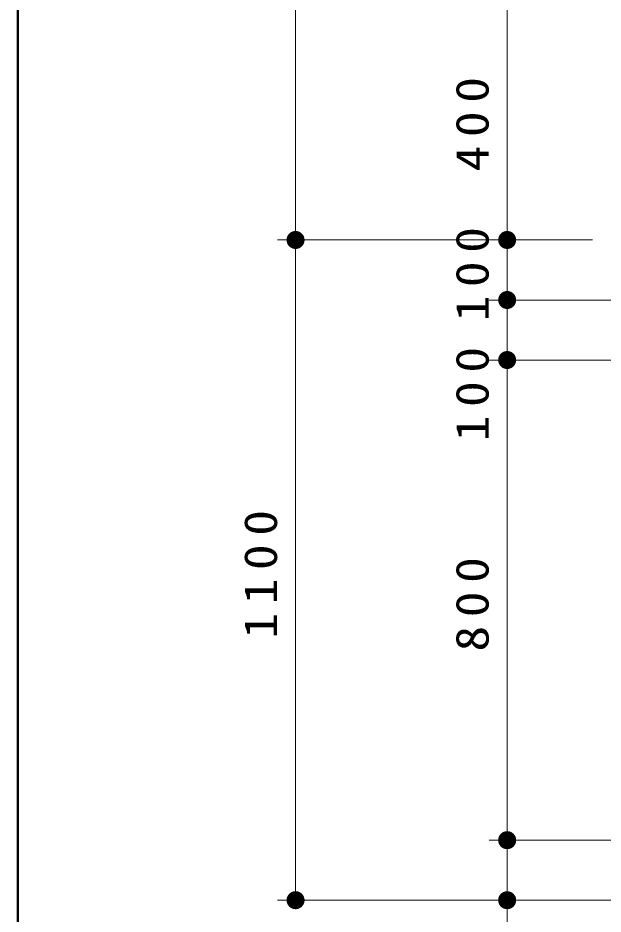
# Model space of a CAD drawing. Units: millimetres on the paper, scale 1:30. Extents: x 895 to 1260, y -33 to 257.
# Drawn here: x 895 to 927.48, y 64.72 to 114.49 of the extents above; entities that cross this region are included whole.
import ezdxf

# ---------------------------------------------------------------- set-up
doc = ezdxf.new("R2010")
doc.units = ezdxf.units.MM
doc.layers.add('1_30', color=7, linetype='Continuous', lineweight=25)
doc.layers.add('NAKAMURA図枠', color=7, linetype='Continuous', lineweight=13)
doc.styles.add('ＭＳ ゴシック', font='')
doc.styles.get('ＭＳ ゴシック').set_extended_font_data('MS Gothic')

# ---------------------------------------------------------------- blocks, each defined once
blk = doc.blocks.new('filled_dot')
at = {"color": 0, "linetype": 'Continuous', "lineweight": -2, "const_width": 1.25}
blk.add_lwpolyline([(-0.625, 0, 1), (0.625, 0, 1)], format="xyb", close=True, dxfattribs=at)

msp = doc.modelspace()

# ---------------------------------------------------------------- linework, layer by layer
at = {"layer": '1_30', "lineweight": 13}
for p, q in [((910.413, 102.16), (910.413, 233.923)), ((922.16, 102.16), (922.16, 115.492)), ((926.895, 102.16), (909.413, 102.16)), ((910.413, 65.493), (910.413, 102.16)), ((922.16, 98.826), (922.16, 102.16)), ((940.407, 98.826), (921.16, 98.826)), ((922.16, 90.919), (922.16, 98.826)), ((940.407, 95.493), (921.16, 95.493)), ((922.16, 68.826), (922.16, 95.493)), ((938.74, 68.826), (921.16, 68.826)), ((922.16, 59.238), (922.16, 68.826)), ((938.74, 65.493), (909.413, 65.493))]:
    msp.add_line(p, q, dxfattribs=at)
at = {"layer": 'NAKAMURA図枠', "lineweight": 50}
msp.add_line((895, 257), (895, 0), dxfattribs=at)

# ---------------------------------------------------------------- block references
at = {"layer": '1_30', "lineweight": 13, "xscale": 0.4, "yscale": 0.4}
for p, rotation in [((910.413, 102.16), 270), ((910.413, 102.16), 90), ((922.16, 102.16), 270), ((922.16, 102.16), 90), ((922.16, 98.826), 90), ((922.16, 98.826), 270), ((922.16, 95.493), 90), ((922.16, 95.493), 270), ((922.16, 68.826), 90), ((922.16, 68.826), 270), ((910.413, 65.493), 90), ((922.16, 65.493), 90)]:
    msp.add_blockref('filled_dot', p, dxfattribs=dict(at, rotation=rotation))

# ---------------------------------------------------------------- texts
at = {"layer": '1_30', "char_height": 1.833, "attachment_point": 8, "rotation": 90, "style": 'ＭＳ ゴシック'}
for s, insert in [('\\T1.33;\\W1.15;400', (921.16, 108.826)), ('\\T1.33;\\W1.15;100', (921.16, 100.493)), ('\\T1.33;\\W1.15;100', (921.16, 93.836)), ('\\T1.33;\\W1.15;1100', (909.413, 83.826)), ('\\T1.33;\\W1.15;800', (921.16, 82.16))]:
    msp.add_mtext(s, dxfattribs=dict(at, insert=insert))

doc.saveas('drawing.dxf')
